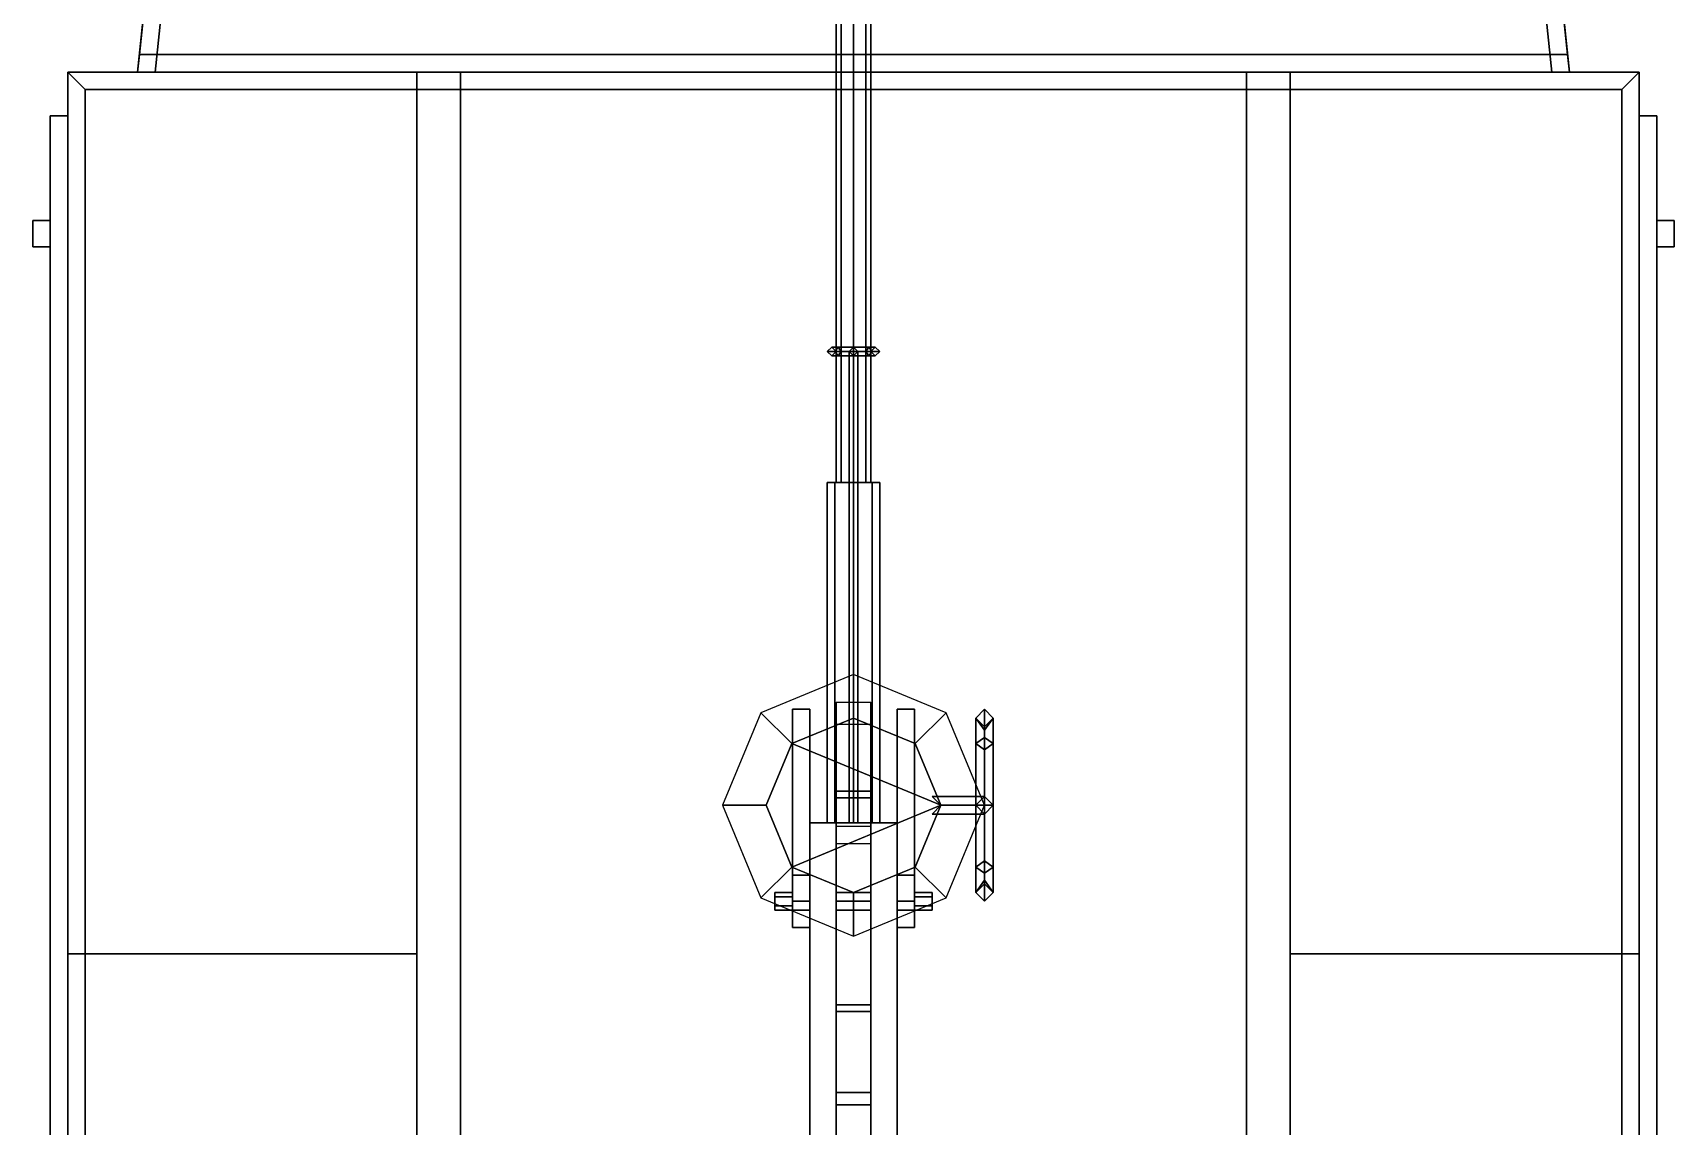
# Model space of a CAD drawing. Header units: millimetres. Extents: x -1 to 1, y -2.6 to 9.5.
# Drawn here: x -0.94 to 0.94, y -1.098 to 0.155 of the extents above; entities that cross this region are included whole.
import ezdxf

# ---------------------------------------------------------------- set-up
doc = ezdxf.new("R2010")
doc.units = ezdxf.units.MM
for name, color, linetype in [('gun', 1, 'Continuous'), ('gun_mount', 2, 'Continuous'), ('sleeve', 5, 'Continuous')]:
    doc.layers.add(name, color=color, linetype=linetype)

msp = doc.modelspace()

# ---------------------------------------------------------------- linework, layer by layer
for points in [[(-0.7, 1.26, 1.98), (-0.82, 0.11, 2.06), (-0.8179, 0.13, 2.0786), (-0.7, 1.26, 2)], [(0.7, 1.26, 1.98), (0.82, 0.11, 2.06), (-0.82, 0.11, 2.06), (-0.7, 1.26, 1.98)], [(-0.7, 1.26, 2), (-0.8179, 0.13, 2.0786), (0.8179, 0.13, 2.0786), (0.7, 1.26, 2)], [(-0.68, 1.26, 0.43), (-0.8, 0.11, 0.43), (-0.8, 0.11, 2.06), (-0.68, 1.26, 1.98)], [(0.68, 1.26, 0.43), (0.8, 0.11, 0.43), (-0.8, 0.11, 0.43), (-0.68, 1.26, 0.43)], [(0.8, 0.11, 2.06), (0.8, 0.11, 0.43), (0.68, 1.26, 0.43), (0.68, 1.26, 1.98)], [(0.8179, 0.13, 2.0786), (0.82, 0.11, 2.06), (0.7, 1.26, 1.98), (0.7, 1.26, 2)], [(-0.8179, 0.13, 2.13), (-0.8179, 0.13, 2.0786), (-0.82, 0.11, 2.06), (-0.82, 0.11, 2.13)], [(0.82, 0.11, 2.13), (0.8179, 0.13, 2.13), (-0.8179, 0.13, 2.13), (-0.82, 0.11, 2.13)], [(0.8179, 0.13, 2.13), (0.8179, 0.13, 2.0786), (-0.8179, 0.13, 2.0786), (-0.8179, 0.13, 2.13)], [(0.82, 0.11, 2.06), (0.8179, 0.13, 2.0786), (0.8179, 0.13, 2.13), (0.82, 0.11, 2.13)], [(0.9, 0.11, 1.99), (0.9, 0.11, 1.03), (-0.9, 0.11, 1.03), (-0.9, 0.11, 1.99)], [(-0.9, 0.11, 1.99), (-0.88, 0.09, 1.99), (0.88, 0.09, 1.99), (0.9, 0.11, 1.99)], [(-0.9, 0.11, 0.39), (-0.9, -0.9, 0.39), (-0.9, -0.9, 1.03), (-0.9, 0.11, 1.03)], [(-0.5, 0.11, 0.39), (-0.5, -0.9, 0.39), (-0.9, -0.9, 0.39), (-0.9, 0.11, 0.39)], [(-0.8, 0.11, 1.03), (-0.8, 0.11, 0.43), (-0.9, 0.11, 0.39), (-0.9, 0.11, 1.03)], [(-0.9, 0.11, 1.03), (-0.9, -0.9, 1.03), (-0.5, -0.9, 1.03), (-0.5, 0.11, 1.03)], [(0.9, 0.11, 1.03), (0.9, -2.34, 1.03), (-0.9, -2.34, 1.03), (-0.9, 0.11, 1.03)], [(-0.9, 0.11, 1.99), (-0.9, 0.06, 1.26), (-0.9, -2.16, 1.26), (-0.9, -2.34, 1.99)], [(-0.88, 0.09, 1.99), (-0.9, 0.11, 1.99), (-0.9, -2.34, 1.99), (-0.88, -2.32, 1.99)], [(-0.5, 0.11, 0.43), (-0.5, 0.11, 0.39), (-0.9, 0.11, 0.39), (-0.8, 0.11, 0.43)], [(-0.9, 0.11, 1.99), (-0.9, 0.11, 1.03), (-0.9, 0.06, 1.05), (-0.9, 0.06, 1.26)], [(-0.9, 0.11, 1.03), (-0.9, -2.34, 1.03), (-0.9, -2.16, 1.05), (-0.9, 0.06, 1.05)], [(-0.82, 0.11, 2.13), (-0.82, 0.11, 2.06), (0.82, 0.11, 2.06), (0.82, 0.11, 2.13)], [(-0.8, 0.11, 2.06), (-0.8, 0.11, 1.99), (0.8, 0.11, 1.99), (0.8, 0.11, 2.06)], [(-0.5, -0.9, 0.6), (-0.5, -0.9, 0.39), (-0.5, 0.11, 0.39), (-0.5, 0.11, 0.6)], [(-0.5, 0.11, 0.6), (-0.5, -2.1, 0.6), (-0.5, -2.1, 1.03), (-0.5, 0.11, 1.03)], [(-0.45, 0.11, 0.6), (-0.45, -2.1, 0.6), (-0.5, -2.1, 0.6), (-0.5, 0.11, 0.6)], [(-0.5, -2.1, 1.03), (-0.45, -2.1, 1.03), (-0.45, 0.11, 1.03), (-0.5, 0.11, 1.03)], [(-0.5, 0.11, 1.03), (-0.45, 0.11, 1.03), (-0.45, 0.11, 0.6), (-0.5, 0.11, 0.6)], [(-0.45, 0.11, 1.03), (-0.45, -2.1, 1.03), (-0.45, -2.1, 0.6), (-0.45, 0.11, 0.6)], [(0.45, -2.1, 1.03), (0.5, -2.1, 1.03), (0.5, 0.11, 1.03), (0.45, 0.11, 1.03)], [(0.45, 0.11, 1.03), (0.5, 0.11, 1.03), (0.5, 0.11, 0.6), (0.45, 0.11, 0.6)], [(0.5, 0.11, 0.6), (0.5, -2.1, 0.6), (0.45, -2.1, 0.6), (0.45, 0.11, 0.6)], [(0.45, 0.11, 0.6), (0.45, -2.1, 0.6), (0.45, -2.1, 1.03), (0.45, 0.11, 1.03)], [(0.5, 0.11, 1.03), (0.5, -2.1, 1.03), (0.5, -2.1, 0.6), (0.5, 0.11, 0.6)], [(0.5, 0.11, 1.03), (0.5, -0.9, 1.03), (0.9, -0.9, 1.03), (0.9, 0.11, 1.03)], [(0.9, 0.11, 0.39), (0.9, -0.9, 0.39), (0.5, -0.9, 0.39), (0.5, 0.11, 0.39)], [(0.5, 0.11, 0.39), (0.5, -0.9, 0.39), (0.5, -0.9, 0.6), (0.5, 0.11, 0.6)], [(0.8, 0.11, 0.43), (0.9, 0.11, 0.39), (0.5, 0.11, 0.39), (0.5, 0.11, 0.43)], [(0.9, 0.11, 1.03), (0.9, 0.11, 0.39), (0.8, 0.11, 0.43), (0.8, 0.11, 1.03)], [(0.88, -2.32, 1.99), (0.9, -2.34, 1.99), (0.9, 0.11, 1.99), (0.88, 0.09, 1.99)], [(0.9, -0.9, 1.03), (0.9, -0.9, 0.39), (0.9, 0.11, 0.39), (0.9, 0.11, 1.03)], [(0.9, -2.34, 1.99), (0.9, -2.16, 1.26), (0.9, 0.06, 1.26), (0.9, 0.11, 1.99)], [(0.9, 0.06, 1.26), (0.9, 0.06, 1.05), (0.9, 0.11, 1.03), (0.9, 0.11, 1.99)], [(0.9, 0.06, 1.05), (0.9, -2.16, 1.05), (0.9, -2.34, 1.03), (0.9, 0.11, 1.03)], [(-0.88, 0.09, 1.99), (-0.88, 0.09, 1.05), (0.88, 0.09, 1.05), (0.88, 0.09, 1.99)], [(-0.88, 0.09, 1.05), (-0.88, -2.32, 1.05), (0.88, -2.32, 1.05), (0.88, 0.09, 1.05)], [(-0.88, -2.32, 1.99), (-0.88, -2.32, 1.05), (-0.88, 0.09, 1.05), (-0.88, 0.09, 1.99)], [(0.88, 0.09, 1.99), (0.88, 0.09, 1.05), (0.88, -2.32, 1.05), (0.88, -2.32, 1.99)], [(-0.92, 0.06, 1.26), (-0.92, -2.16, 1.26), (-0.9, -2.16, 1.26), (-0.9, 0.06, 1.26)], [(-0.9, 0.06, 1.26), (-0.9, 0.06, 1.05), (-0.92, 0.06, 1.05), (-0.92, 0.06, 1.26)], [(-0.92, 0.06, 1.05), (-0.92, -2.16, 1.05), (-0.92, -2.16, 1.26), (-0.92, 0.06, 1.26)], [(-0.9, 0.06, 1.05), (-0.9, -2.16, 1.05), (-0.92, -2.16, 1.05), (-0.92, 0.06, 1.05)], [(0.9, 0.06, 1.26), (0.9, -2.16, 1.26), (0.92, -2.16, 1.26), (0.92, 0.06, 1.26)], [(0.92, 0.06, 1.26), (0.92, 0.06, 1.05), (0.9, 0.06, 1.05), (0.9, 0.06, 1.26)], [(0.92, 0.06, 1.05), (0.92, -2.16, 1.05), (0.9, -2.16, 1.05), (0.9, 0.06, 1.05)], [(0.92, -2.16, 1.26), (0.92, -2.16, 1.05), (0.92, 0.06, 1.05), (0.92, 0.06, 1.26)], [(-0.92, -0.06, 1.22), (-0.92, -0.06, 1.01), (-0.94, -0.06, 1.01), (-0.94, -0.06, 1.22)], [(-0.94, -0.06, 1.01), (-0.94, -0.09, 1.01), (-0.94, -0.09, 1.22), (-0.94, -0.06, 1.22)], [(-0.92, -0.06, 1.01), (-0.92, -0.09, 1.01), (-0.94, -0.09, 1.01), (-0.94, -0.06, 1.01)], [(-0.94, -0.06, 1.22), (-0.94, -0.09, 1.22), (-0.92, -0.09, 1.22), (-0.92, -0.06, 1.22)], [(-0.92, -0.09, 1.05), (-0.92, -0.09, 1.01), (-0.92, -0.06, 1.01), (-0.92, -0.06, 1.05)], [(0.92, -0.06, 1.22), (0.92, -0.09, 1.22), (0.94, -0.09, 1.22), (0.94, -0.06, 1.22)], [(0.94, -0.06, 1.22), (0.94, -0.06, 1.01), (0.92, -0.06, 1.01), (0.92, -0.06, 1.22)], [(0.92, -0.06, 1.01), (0.92, -0.09, 1.01), (0.92, -0.09, 1.05), (0.92, -0.06, 1.05)], [(0.94, -0.06, 1.01), (0.94, -0.09, 1.01), (0.92, -0.09, 1.01), (0.92, -0.06, 1.01)], [(0.94, -0.09, 1.22), (0.94, -0.09, 1.01), (0.94, -0.06, 1.01), (0.94, -0.06, 1.22)], [(-0.94, -0.09, 1.22), (-0.94, -0.09, 1.01), (-0.92, -0.09, 1.01), (-0.92, -0.09, 1.22)], [(0.92, -0.09, 1.22), (0.92, -0.09, 1.01), (0.94, -0.09, 1.01), (0.94, -0.09, 1.22)], [(0, -0.58, 1.05), (-0.1061, -0.6239, 1.05), (-0.0707, -0.6593, 1.9), (0, -0.63, 1.9)], [(0.1061, -0.6239, 1.05), (0, -0.58, 1.05), (0, -0.63, 1.9), (0.0707, -0.6593, 1.9)], [(-0.1061, -0.6239, 1.05), (-0.15, -0.73, 1.05), (-0.1, -0.73, 1.9), (-0.0707, -0.6593, 1.9)], [(0.15, -0.73, 1.05), (0.1061, -0.6239, 1.05), (0.0707, -0.6593, 1.9), (0.1, -0.73, 1.9)], [(-0.15, -0.73, 1.05), (-0.1061, -0.8361, 1.05), (-0.0707, -0.8007, 1.9), (-0.1, -0.73, 1.9)], [(0.1061, -0.8361, 1.05), (0.15, -0.73, 1.05), (0.1, -0.73, 1.9), (0.0707, -0.8007, 1.9)], [(-0.1061, -0.8361, 1.05), (0, -0.88, 1.05), (0, -0.83, 1.9), (-0.0707, -0.8007, 1.9)], [(0, -0.88, 1.05), (0.1061, -0.8361, 1.05), (0.0707, -0.8007, 1.9), (0, -0.83, 1.9)], [(-0.9, -0.9, 1.03), (-0.9, -0.9, 0.39), (-0.5, -0.9, 0.39), (-0.5, -0.9, 1.03)], [(0.5, -0.9, 1.03), (0.5, -0.9, 0.39), (0.9, -0.9, 0.39), (0.9, -0.9, 1.03)]]:
    msp.add_3dface(points)
at = {"layer": 'gun'}
for points in [[(-0.0141, 0.32, 2.3941), (-0.02, 0.32, 2.38), (-0.02, -0.36, 2.38), (-0.0141, -0.36, 2.3941)], [(-0.02, 0.32, 2.38), (-0.0141, 0.32, 2.3659), (-0.0141, -0.36, 2.3659), (-0.02, -0.36, 2.38)], [(0, 0.32, 2.4), (-0.0141, 0.32, 2.3941), (-0.0141, -0.36, 2.3941), (0, -0.36, 2.4)], [(-0.0141, 0.32, 2.3659), (0, 0.32, 2.36), (0, -0.36, 2.36), (-0.0141, -0.36, 2.3659)], [(0.0141, 0.32, 2.3941), (0, 0.32, 2.4), (0, -0.36, 2.4), (0.0141, -0.36, 2.3941)], [(0, 0.32, 2.36), (0.0141, 0.32, 2.3659), (0.0141, -0.36, 2.3659), (0, -0.36, 2.36)], [(0.02, 0.32, 2.38), (0.0141, 0.32, 2.3941), (0.0141, -0.36, 2.3941), (0.02, -0.36, 2.38)], [(0.0141, 0.32, 2.3659), (0.02, 0.32, 2.38), (0.02, -0.36, 2.38), (0.0141, -0.36, 2.3659)]]:
    msp.add_3dface(points, dxfattribs=at)
at = {"layer": 'gun_mount'}
for points in [[(-0.05, -0.81, 2.4), (-0.05, -0.62, 2.1), (-0.07, -0.62, 2.1), (-0.07, -0.81, 2.4)], [(-0.07, -0.62, 2.1), (-0.07, -0.84, 2.1), (-0.07, -0.87, 2.4), (-0.07, -0.81, 2.4)], [(-0.05, -0.62, 2.1), (-0.05, -0.84, 2.1), (-0.07, -0.84, 2.1), (-0.07, -0.62, 2.1)], [(-0.05, -0.87, 2.4), (-0.05, -0.84, 2.1), (-0.05, -0.62, 2.1), (-0.05, -0.81, 2.4)], [(0.05, -0.62, 2.1), (0.05, -0.84, 2.1), (0.05, -0.87, 2.4), (0.05, -0.81, 2.4)], [(0.07, -0.81, 2.4), (0.07, -0.62, 2.1), (0.05, -0.62, 2.1), (0.05, -0.81, 2.4)], [(0.07, -0.62, 2.1), (0.07, -0.84, 2.1), (0.05, -0.84, 2.1), (0.05, -0.62, 2.1)], [(0.07, -0.87, 2.4), (0.07, -0.84, 2.1), (0.07, -0.62, 2.1), (0.07, -0.81, 2.4)], [(0.15, -0.6522, 1.9522), (0.14, -0.6593, 1.9593), (0.14, -0.63, 2.03), (0.15, -0.62, 2.03)], [(0.15, -0.62, 2.03), (0.14, -0.63, 2.03), (0.14, -0.6593, 2.1007), (0.15, -0.6522, 2.1078)], [(0.16, -0.6593, 1.9593), (0.15, -0.6522, 1.9522), (0.15, -0.62, 2.03), (0.16, -0.63, 2.03)], [(0.16, -0.63, 2.03), (0.15, -0.62, 2.03), (0.15, -0.6522, 2.1078), (0.16, -0.6593, 2.1007)], [(0, -0.63, 1.9), (-0.0707, -0.6593, 1.9), (-0.0707, -0.6593, 2.1), (0, -0.63, 2.1)], [(0.0707, -0.6593, 2.1), (0, -0.63, 2.1), (-0.0707, -0.6593, 2.1), (0.1, -0.73, 2.1)], [(0.0707, -0.6593, 1.9), (0, -0.63, 1.9), (0, -0.63, 2.1), (0.0707, -0.6593, 2.1)], [(0.15, -0.8159, 2.02), (0.14, -0.83, 2.03), (0.14, -0.63, 2.03), (0.15, -0.6441, 2.02)], [(0.14, -0.83, 2.03), (0.15, -0.8159, 2.04), (0.15, -0.6441, 2.04), (0.14, -0.63, 2.03)], [(0.14, -0.6593, 1.9593), (0.15, -0.6664, 1.9664), (0.15, -0.64, 2.03), (0.14, -0.63, 2.03)], [(0.14, -0.63, 2.03), (0.15, -0.64, 2.03), (0.15, -0.6664, 2.0936), (0.14, -0.6593, 2.1007)], [(0.16, -0.83, 2.03), (0.15, -0.8159, 2.02), (0.15, -0.6441, 2.02), (0.16, -0.63, 2.03)], [(0.15, -0.8159, 2.04), (0.16, -0.83, 2.03), (0.16, -0.63, 2.03), (0.15, -0.6441, 2.04)], [(0.15, -0.6664, 1.9664), (0.16, -0.6593, 1.9593), (0.16, -0.63, 2.03), (0.15, -0.64, 2.03)], [(0.15, -0.64, 2.03), (0.16, -0.63, 2.03), (0.16, -0.6593, 2.1007), (0.15, -0.6664, 2.0936)], [(0.15, -0.73, 1.92), (0.14, -0.73, 1.93), (0.14, -0.6593, 1.9593), (0.15, -0.6522, 1.9522)], [(0.15, -0.6522, 2.1078), (0.14, -0.6593, 2.1007), (0.14, -0.73, 2.13), (0.15, -0.73, 2.14)], [(0.16, -0.73, 1.93), (0.15, -0.73, 1.92), (0.15, -0.6522, 1.9522), (0.16, -0.6593, 1.9593)], [(0.16, -0.6593, 2.1007), (0.15, -0.6522, 2.1078), (0.15, -0.73, 2.14), (0.16, -0.73, 2.13)], [(-0.0707, -0.6593, 1.9), (-0.1, -0.73, 1.9), (-0.1, -0.73, 2.1), (-0.0707, -0.6593, 2.1)], [(0.1, -0.73, 2.1), (-0.0707, -0.6593, 2.1), (-0.1, -0.73, 2.1), (-0.0707, -0.8007, 2.1)], [(0.1, -0.73, 1.9), (0.0707, -0.6593, 1.9), (0.0707, -0.6593, 2.1), (0.1, -0.73, 2.1)], [(0.14, -0.73, 1.93), (0.15, -0.73, 1.94), (0.15, -0.6664, 1.9664), (0.14, -0.6593, 1.9593)], [(0.14, -0.6593, 2.1007), (0.15, -0.6664, 2.0936), (0.15, -0.73, 2.12), (0.14, -0.73, 2.13)], [(0.15, -0.73, 1.94), (0.16, -0.73, 1.93), (0.16, -0.6593, 1.9593), (0.15, -0.6664, 1.9664)], [(0.15, -0.6664, 2.0936), (0.16, -0.6593, 2.1007), (0.16, -0.73, 2.13), (0.15, -0.73, 2.12)], [(-0.1, -0.73, 1.9), (-0.0707, -0.8007, 1.9), (-0.0707, -0.8007, 2.1), (-0.1, -0.73, 2.1)], [(0.1, -0.73, 2.1), (-0.0707, -0.8007, 2.1), (0, -0.83, 2.1), (0.0707, -0.8007, 2.1)], [(0.0707, -0.8007, 1.9), (0.1, -0.73, 1.9), (0.1, -0.73, 2.1), (0.0707, -0.8007, 2.1)], [(0.15, -0.73, 2.04), (0.15, -0.72, 2.03), (0.09, -0.72, 2.03), (0.1, -0.73, 2.04)], [(0.15, -0.72, 2.03), (0.15, -0.73, 2.02), (0.1, -0.73, 2.02), (0.09, -0.72, 2.03)], [(0.15, -0.74, 2.03), (0.15, -0.73, 2.04), (0.1, -0.73, 2.04), (0.09, -0.74, 2.03)], [(0.15, -0.73, 2.02), (0.15, -0.74, 2.03), (0.09, -0.74, 2.03), (0.1, -0.73, 2.02)], [(0.15, -0.72, 1.9441), (0.14, -0.73, 1.93), (0.14, -0.73, 2.13), (0.15, -0.72, 2.1159)], [(0.14, -0.73, 1.93), (0.15, -0.74, 1.9441), (0.15, -0.74, 2.1159), (0.14, -0.73, 2.13)], [(0.14, -0.8007, 1.9593), (0.15, -0.7936, 1.9664), (0.15, -0.73, 1.94), (0.14, -0.73, 1.93)], [(0.15, -0.8078, 1.9522), (0.14, -0.8007, 1.9593), (0.14, -0.73, 1.93), (0.15, -0.73, 1.92)], [(0.14, -0.73, 2.13), (0.15, -0.73, 2.12), (0.15, -0.7936, 2.0936), (0.14, -0.8007, 2.1007)], [(0.15, -0.73, 2.14), (0.14, -0.73, 2.13), (0.14, -0.8007, 2.1007), (0.15, -0.8078, 2.1078)], [(0.16, -0.73, 1.93), (0.15, -0.72, 1.9441), (0.15, -0.72, 2.1159), (0.16, -0.73, 2.13)], [(0.15, -0.74, 1.9441), (0.16, -0.73, 1.93), (0.16, -0.73, 2.13), (0.15, -0.74, 2.1159)], [(0.15, -0.7936, 1.9664), (0.16, -0.8007, 1.9593), (0.16, -0.73, 1.93), (0.15, -0.73, 1.94)], [(0.16, -0.8007, 1.9593), (0.15, -0.8078, 1.9522), (0.15, -0.73, 1.92), (0.16, -0.73, 1.93)], [(0.15, -0.73, 2.12), (0.16, -0.73, 2.13), (0.16, -0.8007, 2.1007), (0.15, -0.7936, 2.0936)], [(0.16, -0.73, 2.13), (0.15, -0.73, 2.14), (0.15, -0.8078, 2.1078), (0.16, -0.8007, 2.1007)], [(-0.0707, -0.8007, 1.9), (0, -0.83, 1.9), (0, -0.83, 2.1), (-0.0707, -0.8007, 2.1)], [(0, -0.83, 1.9), (0.0707, -0.8007, 1.9), (0.0707, -0.8007, 2.1), (0, -0.83, 2.1)], [(0.14, -0.83, 2.03), (0.15, -0.82, 2.03), (0.15, -0.7936, 1.9664), (0.14, -0.8007, 1.9593)], [(0.14, -0.8007, 2.1007), (0.15, -0.7936, 2.0936), (0.15, -0.82, 2.03), (0.14, -0.83, 2.03)], [(0.15, -0.84, 2.03), (0.14, -0.83, 2.03), (0.14, -0.8007, 1.9593), (0.15, -0.8078, 1.9522)], [(0.15, -0.8078, 2.1078), (0.14, -0.8007, 2.1007), (0.14, -0.83, 2.03), (0.15, -0.84, 2.03)], [(0.15, -0.82, 2.03), (0.16, -0.83, 2.03), (0.16, -0.8007, 1.9593), (0.15, -0.7936, 1.9664)], [(0.15, -0.7936, 2.0936), (0.16, -0.8007, 2.1007), (0.16, -0.83, 2.03), (0.15, -0.82, 2.03)], [(0.16, -0.83, 2.03), (0.15, -0.84, 2.03), (0.15, -0.8078, 1.9522), (0.16, -0.8007, 1.9593)], [(0.16, -0.8007, 2.1007), (0.15, -0.8078, 2.1078), (0.15, -0.84, 2.03), (0.16, -0.83, 2.03)], [(-0.07, -0.81, 2.4), (-0.07, -0.87, 2.4), (-0.05, -0.87, 2.4), (-0.05, -0.81, 2.4)], [(-0.07, -0.81, 2.4), (-0.07, -0.87, 2.4), (-0.07, -0.85, 2.43), (-0.07, -0.84, 2.43)], [(-0.05, -0.84, 2.43), (-0.05, -0.81, 2.4), (-0.07, -0.81, 2.4), (-0.07, -0.84, 2.43)], [(-0.05, -0.81, 2.4), (-0.05, -0.87, 2.4), (-0.07, -0.87, 2.4), (-0.07, -0.81, 2.4)], [(-0.05, -0.85, 2.43), (-0.05, -0.87, 2.4), (-0.05, -0.81, 2.4), (-0.05, -0.84, 2.43)], [(0.05, -0.81, 2.4), (0.05, -0.87, 2.4), (0.07, -0.87, 2.4), (0.07, -0.81, 2.4)], [(0.05, -0.81, 2.4), (0.05, -0.87, 2.4), (0.05, -0.85, 2.43), (0.05, -0.84, 2.43)], [(0.07, -0.84, 2.43), (0.07, -0.81, 2.4), (0.05, -0.81, 2.4), (0.05, -0.84, 2.43)], [(0.07, -0.81, 2.4), (0.07, -0.87, 2.4), (0.05, -0.87, 2.4), (0.05, -0.81, 2.4)], [(0.07, -0.85, 2.43), (0.07, -0.87, 2.4), (0.07, -0.81, 2.4), (0.07, -0.84, 2.43)], [(-0.07, -0.87, 2.4), (-0.07, -0.84, 2.1), (-0.05, -0.84, 2.1), (-0.05, -0.87, 2.4)], [(-0.07, -0.84, 2.43), (-0.07, -0.85, 2.43), (-0.05, -0.85, 2.43), (-0.05, -0.84, 2.43)], [(0.05, -0.87, 2.4), (0.05, -0.84, 2.1), (0.07, -0.84, 2.1), (0.07, -0.87, 2.4)], [(0.05, -0.84, 2.43), (0.05, -0.85, 2.43), (0.07, -0.85, 2.43), (0.07, -0.84, 2.43)], [(-0.07, -0.85, 2.43), (-0.07, -0.87, 2.4), (-0.05, -0.87, 2.4), (-0.05, -0.85, 2.43)], [(0.05, -0.85, 2.43), (0.05, -0.87, 2.4), (0.07, -0.87, 2.4), (0.07, -0.85, 2.43)]]:
    msp.add_3dface(points, dxfattribs=at)
at = {"layer": 'sleeve'}
for points in [[(-0.0177, -0.205, 2.3623), (-0.0212, -0.21, 2.3588), (-0.03, -0.21, 2.38), (-0.025, -0.205, 2.38)], [(-0.025, -0.205, 2.38), (-0.03, -0.21, 2.38), (-0.0212, -0.21, 2.4012), (-0.0177, -0.205, 2.3977)], [(-0.0141, -0.21, 2.3659), (-0.0177, -0.205, 2.3623), (-0.025, -0.205, 2.38), (-0.02, -0.21, 2.38)], [(-0.02, -0.21, 2.38), (-0.025, -0.205, 2.38), (-0.0177, -0.205, 2.3977), (-0.0141, -0.21, 2.3941)], [(0, -0.205, 2.355), (0, -0.21, 2.35), (-0.0212, -0.21, 2.3588), (-0.0177, -0.205, 2.3623)], [(-0.0177, -0.205, 2.3977), (-0.0212, -0.21, 2.4012), (0, -0.21, 2.41), (0, -0.205, 2.405)], [(0, -0.21, 2.36), (0, -0.205, 2.355), (-0.0177, -0.205, 2.3623), (-0.0141, -0.21, 2.3659)], [(-0.0141, -0.21, 2.3941), (-0.0177, -0.205, 2.3977), (0, -0.205, 2.405), (0, -0.21, 2.4)], [(0, -0.205, 2.325), (-0.005, -0.21, 2.33), (-0.005, -0.21, 2.3521), (0, -0.205, 2.355)], [(0, -0.75, 2.325), (-0.005, -0.75, 2.33), (-0.005, -0.21, 2.33), (0, -0.205, 2.325)], [(0.0141, -0.21, 2.3659), (0.0177, -0.205, 2.3623), (0, -0.205, 2.355), (0, -0.21, 2.36)], [(0.0177, -0.205, 2.3623), (0.0212, -0.21, 2.3588), (0, -0.21, 2.35), (0, -0.205, 2.355)], [(0, -0.21, 2.4), (0, -0.205, 2.405), (0.0177, -0.205, 2.3977), (0.0141, -0.21, 2.3941)], [(0, -0.205, 2.405), (0, -0.21, 2.41), (0.0212, -0.21, 2.4012), (0.0177, -0.205, 2.3977)], [(0.005, -0.21, 2.33), (0, -0.205, 2.325), (0, -0.205, 2.355), (0.005, -0.21, 2.3521)], [(0.005, -0.75, 2.33), (0, -0.75, 2.325), (0, -0.205, 2.325), (0.005, -0.21, 2.33)], [(0.02, -0.21, 2.38), (0.025, -0.205, 2.38), (0.0177, -0.205, 2.3623), (0.0141, -0.21, 2.3659)], [(0.0141, -0.21, 2.3941), (0.0177, -0.205, 2.3977), (0.025, -0.205, 2.38), (0.02, -0.21, 2.38)], [(0.025, -0.205, 2.38), (0.03, -0.21, 2.38), (0.0212, -0.21, 2.3588), (0.0177, -0.205, 2.3623)], [(0.0177, -0.205, 2.3977), (0.0212, -0.21, 2.4012), (0.03, -0.21, 2.38), (0.025, -0.205, 2.38)], [(-0.0212, -0.21, 2.3588), (-0.0177, -0.215, 2.3623), (-0.025, -0.215, 2.38), (-0.03, -0.21, 2.38)], [(-0.03, -0.21, 2.38), (-0.025, -0.215, 2.38), (-0.0177, -0.215, 2.3977), (-0.0212, -0.21, 2.4012)], [(-0.0177, -0.215, 2.3623), (-0.0141, -0.21, 2.3659), (-0.02, -0.21, 2.38), (-0.025, -0.215, 2.38)], [(-0.025, -0.215, 2.38), (-0.02, -0.21, 2.38), (-0.0141, -0.21, 2.3941), (-0.0177, -0.215, 2.3977)], [(0, -0.21, 2.35), (0, -0.215, 2.355), (-0.0177, -0.215, 2.3623), (-0.0212, -0.21, 2.3588)], [(-0.0212, -0.21, 2.4012), (-0.0177, -0.215, 2.3977), (0, -0.215, 2.405), (0, -0.21, 2.41)], [(0, -0.215, 2.355), (0, -0.21, 2.36), (-0.0141, -0.21, 2.3659), (-0.0177, -0.215, 2.3623)], [(-0.0177, -0.215, 2.3977), (-0.0141, -0.21, 2.3941), (0, -0.21, 2.4), (0, -0.215, 2.405)], [(-0.005, -0.21, 2.33), (0, -0.215, 2.335), (0, -0.215, 2.355), (-0.005, -0.21, 2.3521)], [(-0.005, -0.75, 2.33), (0, -0.75, 2.335), (0, -0.215, 2.335), (-0.005, -0.21, 2.33)], [(0.0212, -0.21, 2.3588), (0.0177, -0.215, 2.3623), (0, -0.215, 2.355), (0, -0.21, 2.35)], [(0.0177, -0.215, 2.3623), (0.0141, -0.21, 2.3659), (0, -0.21, 2.36), (0, -0.215, 2.355)], [(0, -0.21, 2.41), (0, -0.215, 2.405), (0.0177, -0.215, 2.3977), (0.0212, -0.21, 2.4012)], [(0, -0.215, 2.405), (0, -0.21, 2.4), (0.0141, -0.21, 2.3941), (0.0177, -0.215, 2.3977)], [(0, -0.215, 2.335), (0.005, -0.21, 2.33), (0.005, -0.21, 2.3521), (0, -0.215, 2.355)], [(0, -0.75, 2.335), (0.005, -0.75, 2.33), (0.005, -0.21, 2.33), (0, -0.215, 2.335)], [(0.025, -0.215, 2.38), (0.02, -0.21, 2.38), (0.0141, -0.21, 2.3659), (0.0177, -0.215, 2.3623)], [(0.0177, -0.215, 2.3977), (0.0141, -0.21, 2.3941), (0.02, -0.21, 2.38), (0.025, -0.215, 2.38)], [(0.03, -0.21, 2.38), (0.025, -0.215, 2.38), (0.0177, -0.215, 2.3623), (0.0212, -0.21, 2.3588)], [(0.0212, -0.21, 2.4012), (0.0177, -0.215, 2.3977), (0.025, -0.215, 2.38), (0.03, -0.21, 2.38)], [(-0.0212, -0.36, 2.4212), (-0.03, -0.36, 2.4), (-0.03, -0.75, 2.4), (-0.0212, -0.75, 2.4212)], [(-0.03, -0.36, 2.37), (-0.0212, -0.36, 2.3488), (-0.0212, -0.75, 2.3488), (-0.03, -0.75, 2.37)], [(-0.03, -0.36, 2.4), (-0.03, -0.36, 2.37), (-0.03, -0.75, 2.37), (-0.03, -0.75, 2.4)], [(-0.0212, -0.36, 2.4212), (-0.0212, -0.36, 2.3488), (-0.03, -0.36, 2.37), (-0.03, -0.36, 2.4)], [(0, -0.36, 2.43), (-0.0212, -0.36, 2.4212), (-0.0212, -0.75, 2.4212), (0, -0.75, 2.43)], [(-0.0212, -0.36, 2.3488), (0, -0.36, 2.34), (0, -0.75, 2.34), (-0.0212, -0.75, 2.3488)], [(0, -0.36, 2.43), (0, -0.36, 2.34), (-0.0212, -0.36, 2.3488), (-0.0212, -0.36, 2.4212)], [(0.0212, -0.36, 2.4212), (0, -0.36, 2.43), (0, -0.75, 2.43), (0.0212, -0.75, 2.4212)], [(0, -0.36, 2.34), (0.0212, -0.36, 2.3488), (0.0212, -0.75, 2.3488), (0, -0.75, 2.34)], [(0.0212, -0.36, 2.4212), (0.0212, -0.36, 2.3488), (0, -0.36, 2.34), (0, -0.36, 2.43)], [(0.03, -0.36, 2.4), (0.0212, -0.36, 2.4212), (0.0212, -0.75, 2.4212), (0.03, -0.75, 2.4)], [(0.0212, -0.36, 2.3488), (0.03, -0.36, 2.37), (0.03, -0.75, 2.37), (0.0212, -0.75, 2.3488)], [(0.03, -0.36, 2.4), (0.03, -0.36, 2.37), (0.0212, -0.36, 2.3488), (0.0212, -0.36, 2.4212)], [(0.03, -0.36, 2.37), (0.03, -0.36, 2.4), (0.03, -0.75, 2.4), (0.03, -0.75, 2.37)], [(0.02, -0.6119, 2.1631), (0.02, -0.7137, 2.0951), (-0.02, -0.7137, 2.0951), (-0.02, -0.6119, 2.1631)], [(0.02, -0.6119, 2.1631), (0.02, -0.7541, 2.32), (-0.02, -0.7541, 2.32), (-0.02, -0.6119, 2.1631)], [(-0.02, -0.6119, 2.1631), (-0.02, -0.7137, 2.0951), (-0.02, -0.7214, 2.1136), (-0.02, -0.6372, 2.1698)], [(-0.02, -0.6119, 2.1631), (-0.02, -0.7541, 2.32), (-0.02, -0.7741, 2.32), (-0.02, -0.6372, 2.1698)], [(0.02, -0.6372, 2.1698), (0.02, -0.7214, 2.1136), (0.02, -0.7137, 2.0951), (0.02, -0.6119, 2.1631)], [(0.02, -0.7741, 2.32), (0.02, -0.6372, 2.1698), (0.02, -0.6119, 2.1631), (0.02, -0.7541, 2.32)], [(0.02, -0.6372, 2.1698), (0.02, -0.7214, 2.1136), (-0.02, -0.7214, 2.1136), (-0.02, -0.6372, 2.1698)], [(0.02, -0.6372, 2.1698), (0.02, -0.7741, 2.32), (-0.02, -0.7741, 2.32), (-0.02, -0.6372, 2.1698)], [(0.02, -0.7137, 2.0951), (0.02, -0.84, 2.07), (-0.02, -0.84, 2.07), (-0.02, -0.7137, 2.0951)], [(-0.02, -0.7137, 2.0951), (-0.02, -0.84, 2.07), (-0.02, -0.83, 2.092), (-0.02, -0.7214, 2.1136)], [(0.02, -0.7214, 2.1136), (0.02, -0.83, 2.092), (0.02, -0.84, 2.07), (0.02, -0.7137, 2.0951)], [(0.02, -0.7214, 2.1136), (0.02, -0.83, 2.092), (-0.02, -0.83, 2.092), (-0.02, -0.7214, 2.1136)], [(-0.05, -0.75, 2.32), (-0.05, -1.35, 2.32), (-0.05, -1.35, 2.5), (-0.05, -0.75, 2.5)], [(0.05, -0.75, 2.5), (0.05, -0.75, 2.32), (-0.05, -0.75, 2.32), (-0.05, -0.75, 2.5)], [(0.05, -0.75, 2.32), (0.05, -1.35, 2.32), (-0.05, -1.35, 2.32), (-0.05, -0.75, 2.32)], [(-0.05, -0.75, 2.5), (-0.05, -1.35, 2.5), (0.05, -1.35, 2.5), (0.05, -0.75, 2.5)], [(0.05, -1.35, 2.5), (0.05, -1.35, 2.32), (0.05, -0.75, 2.32), (0.05, -0.75, 2.5)], [(-0.07, -0.835, 2.4087), (-0.07, -0.83, 2.4), (-0.09, -0.83, 2.4), (-0.09, -0.835, 2.4087)], [(-0.07, -0.83, 2.4), (-0.07, -0.835, 2.3913), (-0.09, -0.835, 2.3913), (-0.09, -0.83, 2.4)], [(-0.09, -0.845, 2.4087), (-0.09, -0.835, 2.4087), (-0.09, -0.83, 2.4), (-0.09, -0.85, 2.4)], [(-0.09, -0.85, 2.4), (-0.09, -0.83, 2.4), (-0.09, -0.835, 2.3913), (-0.09, -0.845, 2.3913)], [(-0.07, -0.845, 2.4087), (-0.07, -0.835, 2.4087), (-0.09, -0.835, 2.4087), (-0.09, -0.845, 2.4087)], [(-0.07, -0.835, 2.3913), (-0.07, -0.845, 2.3913), (-0.09, -0.845, 2.3913), (-0.09, -0.835, 2.3913)], [(-0.07, -0.85, 2.4), (-0.07, -0.845, 2.4087), (-0.09, -0.845, 2.4087), (-0.09, -0.85, 2.4)], [(-0.07, -0.845, 2.3913), (-0.07, -0.85, 2.4), (-0.09, -0.85, 2.4), (-0.09, -0.845, 2.3913)], [(-0.02, -0.83, 2.092), (-0.02, -0.83, 2.32), (-0.02, -0.85, 2.32), (-0.02, -0.85, 2.092)], [(0.02, -0.83, 2.092), (0.02, -0.83, 2.32), (-0.02, -0.83, 2.32), (-0.02, -0.83, 2.092)], [(-0.02, -0.84, 2.07), (-0.02, -0.83, 2.092), (-0.02, -0.85, 2.092), (-0.02, -0.84, 2.07)], [(0.02, -0.84, 2.07), (0.02, -0.9663, 2.0951), (-0.02, -0.9663, 2.0951), (-0.02, -0.84, 2.07)], [(-0.02, -0.84, 2.07), (-0.02, -0.9663, 2.0951), (-0.02, -0.9586, 2.1136), (-0.02, -0.85, 2.092)], [(0.02, -0.83, 2.092), (0.02, -0.83, 2.32), (0.02, -0.85, 2.32), (0.02, -0.85, 2.092)], [(0.02, -0.84, 2.07), (0.02, -0.83, 2.092), (0.02, -0.85, 2.092), (0.02, -0.84, 2.07)], [(0.02, -0.85, 2.092), (0.02, -0.9586, 2.1136), (0.02, -0.9663, 2.0951), (0.02, -0.84, 2.07)], [(0.07, -0.83, 2.4), (0.07, -0.835, 2.4087), (0.09, -0.835, 2.4087), (0.09, -0.83, 2.4)], [(0.07, -0.835, 2.3913), (0.07, -0.83, 2.4), (0.09, -0.83, 2.4), (0.09, -0.835, 2.3913)], [(0.07, -0.835, 2.4087), (0.07, -0.845, 2.4087), (0.09, -0.845, 2.4087), (0.09, -0.835, 2.4087)], [(0.07, -0.845, 2.3913), (0.07, -0.835, 2.3913), (0.09, -0.835, 2.3913), (0.09, -0.845, 2.3913)], [(0.07, -0.845, 2.4087), (0.07, -0.85, 2.4), (0.09, -0.85, 2.4), (0.09, -0.845, 2.4087)], [(0.07, -0.85, 2.4), (0.07, -0.845, 2.3913), (0.09, -0.845, 2.3913), (0.09, -0.85, 2.4)], [(0.09, -0.85, 2.4), (0.09, -0.83, 2.4), (0.09, -0.835, 2.4087), (0.09, -0.845, 2.4087)], [(0.09, -0.845, 2.3913), (0.09, -0.835, 2.3913), (0.09, -0.83, 2.4), (0.09, -0.85, 2.4)], [(0.02, -0.85, 2.092), (0.02, -0.9586, 2.1136), (-0.02, -0.9586, 2.1136), (-0.02, -0.85, 2.092)], [(0.02, -0.85, 2.092), (0.02, -0.85, 2.32), (-0.02, -0.85, 2.32), (-0.02, -0.85, 2.092)], [(0.02, -0.9586, 2.1136), (0.02, -1.0592, 2.1808), (-0.02, -1.0592, 2.1808), (-0.02, -0.9586, 2.1136)], [(-0.02, -0.9663, 2.0951), (-0.02, -1.0733, 2.1667), (-0.02, -1.0592, 2.1808), (-0.02, -0.9586, 2.1136)], [(0.02, -0.9586, 2.1136), (0.02, -1.0592, 2.1808), (0.02, -1.0733, 2.1667), (0.02, -0.9663, 2.0951)], [(0.02, -0.9663, 2.0951), (0.02, -1.0733, 2.1667), (-0.02, -1.0733, 2.1667), (-0.02, -0.9663, 2.0951)], [(0.02, -1.0592, 2.1808), (0.02, -1.1264, 2.2814), (-0.02, -1.1264, 2.2814), (-0.02, -1.0592, 2.1808)], [(-0.02, -1.0733, 2.1667), (-0.02, -1.1449, 2.2737), (-0.02, -1.1264, 2.2814), (-0.02, -1.0592, 2.1808)], [(0.02, -1.0592, 2.1808), (0.02, -1.1264, 2.2814), (0.02, -1.1449, 2.2737), (0.02, -1.0733, 2.1667)], [(0.02, -1.0733, 2.1667), (0.02, -1.1449, 2.2737), (-0.02, -1.1449, 2.2737), (-0.02, -1.0733, 2.1667)]]:
    msp.add_3dface(points, dxfattribs=at)

doc.saveas('drawing.dxf')
